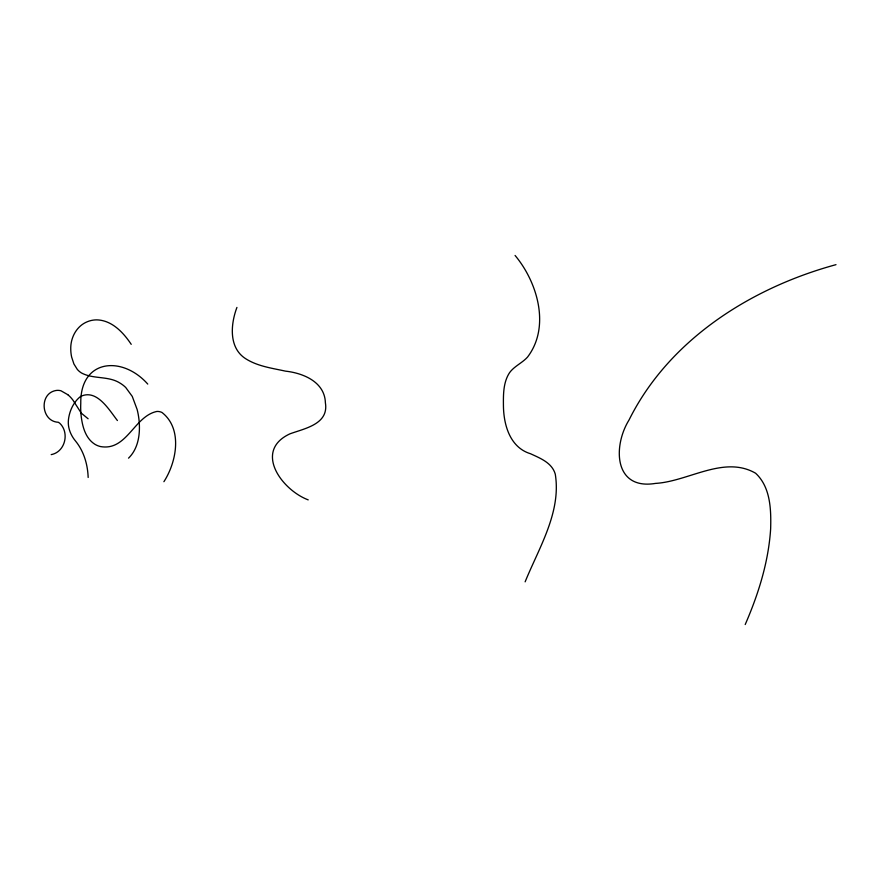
<?xml version="1.0" encoding="UTF-8"?>
<svg xmlns="http://www.w3.org/2000/svg" width="880" height="880" viewBox="0 0 880 880"><rect width="100%" height="100%" fill="white"/><g stroke="black" fill="none" stroke-linecap="round" stroke-linejoin="round"><path stroke-width="1.32" d="M236.929 307.428C230.604 324.17 228.47 348.073 245.982 358.908C257.851 366.355 272.052 368.17 285.483 371.14C303.248 373.098 324.753 381.92 325.391 402.765C328.977 424.193 304.81 428.406 289.905 433.851C253.209 450.89 281.743 489.918 308.209 499.873M745.206 624.536C758.384 594.22 768.504 562.078 770.638 528.913C771.177 509.795 770.66 487.157 755.579 473.209C723.921 455.004 688.336 481.525 655.49 483.406C613.987 490.314 612.744 446.314 629.024 420.013C669.02 339.515 751.278 287.705 836 264.66M525.129 581.834C538.901 547.932 561.462 512.149 555.269 474.144C552.024 462.726 540.221 458.249 530.497 453.728C509.751 447.436 503.492 424.369 503.426 405.02C503.316 394.075 503.327 382.074 509.608 372.614C514.36 366.135 522.159 363.022 527.494 357.137C550.583 326.876 537.57 282.348 515.075 255.464M163.9 481.701C176.627 462.044 182.919 428.736 161.964 412.467A10.571 10.571 0 0 0 156.926 411.444C134.178 416.075 126.973 451.154 100.639 446.589A19.327 19.327 0 0 1 94.743 444.18C85.129 437.987 82.269 425.821 81.07 415.162A80.784 80.784 0 0 1 80.773 403.205C80.168 359.029 122.254 355.311 147.752 384.076M128.535 458.161C138.27 448.723 140.272 434.192 139.15 421.267A75.955 75.955 0 0 0 137.137 409.486L132.253 396.396L125.741 387.508A29.986 29.986 0 0 0 120.12 383.163C108.449 375.639 93.434 379.434 81.477 372.966A17.831 17.831 0 0 1 77.286 369.369L73.92 363.99L71.643 357.06A38.676 38.676 0 0 1 70.763 349.195C70.389 337.854 76.505 326.018 87.384 321.706A24.475 24.475 0 0 1 96.866 319.869C112.013 320.309 123.387 332.563 131.219 344.333M51.194 454.619C65.175 452.012 69.641 432.927 59.983 423.478A9.823 9.823 0 0 0 58.256 422.257C41.195 421.476 38.786 393.943 55.528 390.588A11.781 11.781 0 0 1 60.984 390.786L67.804 394.691M88.11 418.77L81.268 413.127L73.051 400.279A30.855 30.855 0 0 0 67.804 394.691M117.403 420.541C109.12 409.915 96.69 388.399 80.432 396.561C73.579 402.028 69.608 410.641 68.497 419.232C67.43 427.185 70.521 435.072 75.592 441.111C83.886 451.33 87.692 464.442 88.165 477.466"/></g></svg>
